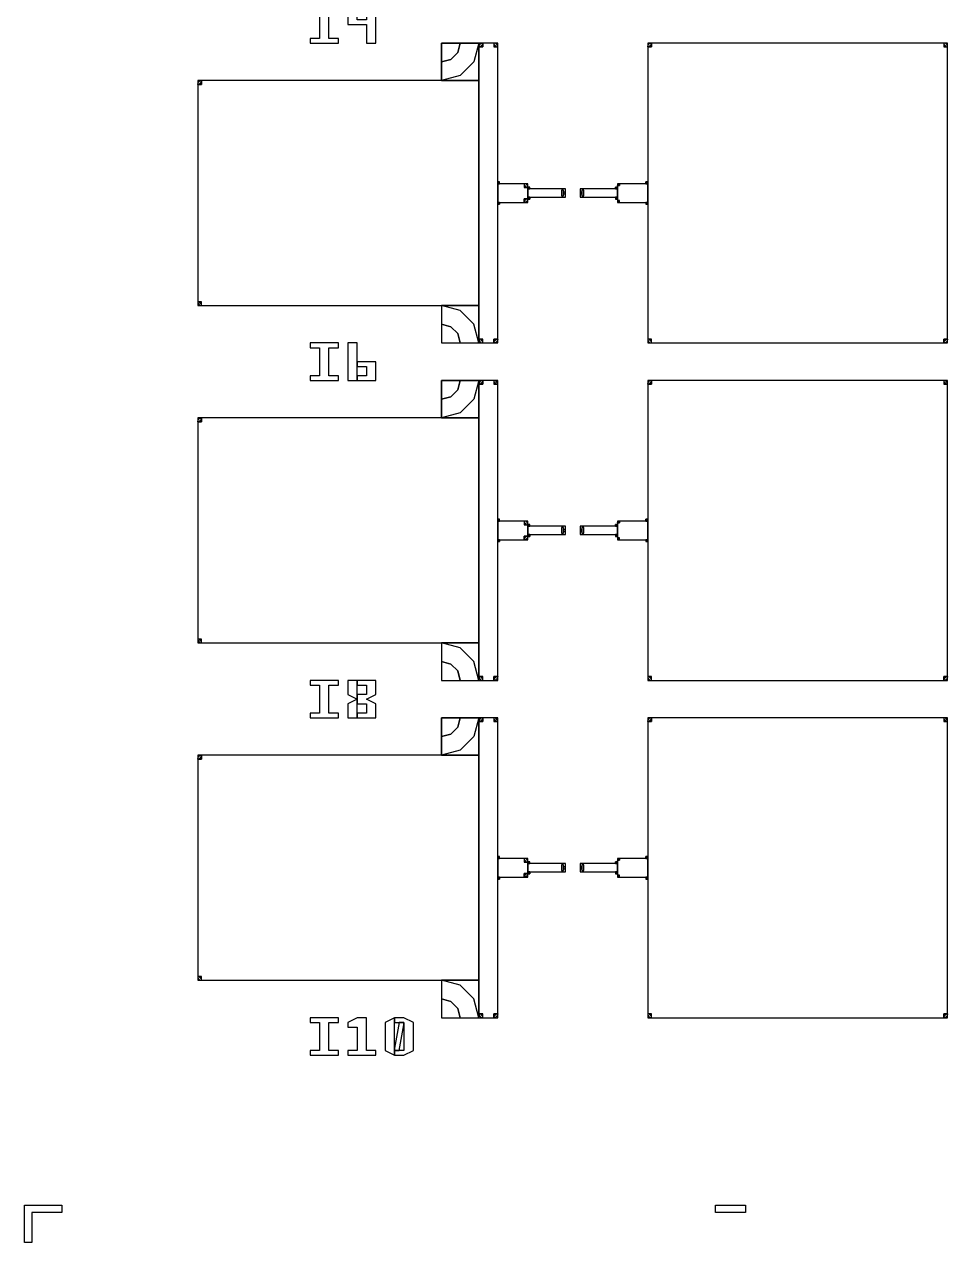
# Model space of a CAD drawing. Extents: x -100 to 5550, y -100 to 54200.
# Drawn here: x -100 to 2362, y 48300 to 51550 of the extents above; entities that cross this region are included whole.
import ezdxf

# ---------------------------------------------------------------- set-up
doc = ezdxf.new("R2010")
doc.units = 0

# ---------------------------------------------------------------- blocks, each defined once
blk = doc.blocks.new('I')
for points in [[(662.5, 51500), (737.5, 51500), (737.5, 51512.5), (712.5, 51512.5), (712.5, 51587.5), (737.5, 51587.5), (737.5, 51600), (662.5, 51600), (662.5, 51587.5), (687.5, 51587.5), (687.5, 51512.5), (662.5, 51512.5), (662.5, 51500), (662.5, 51500)], [(812.5, 51500), (837.5, 51500), (837.5, 51600), (812.5, 51600), (812.5, 51562.5), (787.5, 51562.5), (787.5, 51600), (762.5, 51600), (762.5, 51550), (812.5, 51550), (812.5, 51500), (812.5, 51500)], [(1112.5, 51400), (1112.5, 51500), (1012.5, 51500), (1012.5, 51400), (1112.5, 51400)], [(1112.5, 51500), (1099.1, 51450), (1062.5, 51413.4), (1012.5, 51400), (1012.5, 51450), (1037.5, 51456.7), (1055.8, 51475), (1062.5, 51500), (1112.5, 51500)], [(1062.5, 51500), (1055.8, 51475), (1037.5, 51456.7), (1012.5, 51450), (1012.5, 51500), (1012.5, 51500), (1012.5, 51500), (1012.5, 51500), (1062.5, 51500)], [(1162.5, 51500), (1112.5, 51500), (1112.5, 50700), (1162.5, 50700), (1162.5, 51500)], [(1112.5, 51500), (1112.5, 51490), (1122.5, 51490), (1122.5, 51500), (1112.5, 51500)], [(1112.5, 51490), (1113.8, 51495), (1117.5, 51498.7), (1122.5, 51500), (1122.5, 51495), (1120, 51494.3), (1118.2, 51492.5), (1117.5, 51490), (1112.5, 51490)], [(1117.5, 51490), (1118.2, 51492.5), (1120, 51494.3), (1122.5, 51495), (1122.5, 51490), (1122.5, 51490), (1122.5, 51490), (1122.5, 51490), (1117.5, 51490)], [(1152.5, 51500), (1152.5, 51490), (1162.5, 51490), (1162.5, 51500), (1152.5, 51500)], [(1162.5, 51490), (1161.2, 51495), (1157.5, 51498.7), (1152.5, 51500), (1152.5, 51495), (1155, 51494.3), (1156.8, 51492.5), (1157.5, 51490), (1162.5, 51490)], [(1157.5, 51490), (1156.8, 51492.5), (1155, 51494.3), (1152.5, 51495), (1152.5, 51490), (1152.5, 51490), (1152.5, 51490), (1152.5, 51490), (1157.5, 51490)], [(1562.5, 50700), (2362.5, 50700), (2362.5, 51500), (1562.5, 51500), (1562.5, 50700)], [(1562.5, 51500), (1562.5, 51490), (1572.5, 51490), (1572.5, 51500), (1562.5, 51500)], [(1562.5, 51490), (1563.8, 51495), (1567.5, 51498.7), (1572.5, 51500), (1572.5, 51495), (1570, 51494.3), (1568.2, 51492.5), (1567.5, 51490), (1562.5, 51490)], [(1567.5, 51490), (1568.2, 51492.5), (1570, 51494.3), (1572.5, 51495), (1572.5, 51490), (1572.5, 51490), (1572.5, 51490), (1572.5, 51490), (1567.5, 51490)], [(2352.5, 51500), (2352.5, 51490), (2362.5, 51490), (2362.5, 51500), (2352.5, 51500)], [(2362.5, 51490), (2361.2, 51495), (2357.5, 51498.7), (2352.5, 51500), (2352.5, 51495), (2355, 51494.3), (2356.8, 51492.5), (2357.5, 51490), (2362.5, 51490)], [(2357.5, 51490), (2356.8, 51492.5), (2355, 51494.3), (2352.5, 51495), (2352.5, 51490), (2352.5, 51490), (2352.5, 51490), (2352.5, 51490), (2357.5, 51490)], [(1112.5, 51400), (362.5, 51400), (362.5, 50800), (1112.5, 50800), (1112.5, 51400)], [(362.5, 51400), (362.5, 51390), (372.5, 51390), (372.5, 51400), (362.5, 51400)], [(362.5, 51390), (363.8, 51395), (367.5, 51398.7), (372.5, 51400), (372.5, 51395), (370, 51394.3), (368.2, 51392.5), (367.5, 51390), (362.5, 51390)], [(367.5, 51390), (368.2, 51392.5), (370, 51394.3), (372.5, 51395), (372.5, 51390), (372.5, 51390), (372.5, 51390), (372.5, 51390), (367.5, 51390)], [(1167.5, 51125), (1167.5, 51130), (1162.5, 51130), (1162.5, 51125), (1167.5, 51125)], [(1162.5, 51130), (1163.2, 51127.5), (1165, 51125.7), (1167.5, 51125), (1167.5, 51127.5), (1166.2, 51127.8), (1165.3, 51128.8), (1165, 51130), (1162.5, 51130)], [(1243, 51125), (1162.5, 51125), (1162.5, 51075), (1243, 51075), (1243, 51125)], [(1165, 51130), (1165.3, 51128.8), (1166.2, 51127.8), (1167.5, 51127.5), (1167.5, 51130), (1167.5, 51130), (1167.5, 51130), (1167.5, 51130), (1165, 51130)], [(1233, 51125), (1233, 51115), (1243, 51115), (1243, 51125), (1233, 51125)], [(1243, 51115), (1241.7, 51120), (1238, 51123.7), (1233, 51125), (1233, 51120), (1235.5, 51119.3), (1237.3, 51117.5), (1238, 51115), (1243, 51115)], [(1482, 51075), (1562.5, 51075), (1562.5, 51125), (1482, 51125), (1482, 51075)], [(1482, 51125), (1482, 51120), (1487, 51120), (1487, 51125), (1482, 51125)], [(1482, 51120), (1482.7, 51122.5), (1484.5, 51124.3), (1487, 51125), (1487, 51122.5), (1485.8, 51122.2), (1484.8, 51121.2), (1484.5, 51120), (1482, 51120)], [(1484.5, 51120), (1484.8, 51121.2), (1485.8, 51122.2), (1487, 51122.5), (1487, 51120), (1487, 51120), (1487, 51120), (1487, 51120), (1484.5, 51120)], [(1562.5, 51125), (1562.5, 51130), (1557.5, 51130), (1557.5, 51125), (1562.5, 51125)], [(1562.5, 51130), (1561.8, 51127.5), (1560, 51125.7), (1557.5, 51125), (1557.5, 51127.5), (1558.8, 51127.8), (1559.7, 51128.8), (1560, 51130), (1562.5, 51130)], [(1560, 51130), (1559.7, 51128.8), (1558.8, 51127.8), (1557.5, 51127.5), (1557.5, 51130), (1557.5, 51130), (1557.5, 51130), (1557.5, 51130), (1560, 51130)], [(1238, 51115), (1237.3, 51117.5), (1235.5, 51119.3), (1233, 51120), (1233, 51115), (1233, 51115), (1233, 51115), (1233, 51115), (1238, 51115)], [(1248, 51111), (1248, 51116), (1243, 51116), (1243, 51111), (1248, 51111)], [(1243, 51116), (1243.7, 51113.5), (1245.5, 51111.7), (1248, 51111), (1248, 51113.5), (1246.8, 51113.8), (1245.8, 51114.8), (1245.5, 51116), (1243, 51116)], [(1343, 51111), (1243, 51111), (1243, 51089), (1343, 51089), (1343, 51111)], [(1245.5, 51116), (1245.8, 51114.8), (1246.8, 51113.8), (1248, 51113.5), (1248, 51116), (1248, 51116), (1248, 51116), (1248, 51116), (1245.5, 51116)], [(1338, 51107.5), (1333, 51107.5), (1333, 51092.5), (1338, 51092.5), (1338, 51107.5)], [(1343, 51102.5), (1338, 51102.5), (1338, 51097.5), (1343, 51097.5), (1343, 51102.5)], [(1382, 51089), (1482, 51089), (1482, 51111), (1382, 51111), (1382, 51089)], [(1382, 51097.5), (1387, 51097.5), (1387, 51102.5), (1382, 51102.5), (1382, 51097.5)], [(1387, 51092.5), (1392, 51092.5), (1392, 51107.5), (1387, 51107.5), (1387, 51092.5)], [(1482, 51111), (1482, 51116), (1477, 51116), (1477, 51111), (1482, 51111)], [(1482, 51116), (1481.3, 51113.5), (1479.5, 51111.7), (1477, 51111), (1477, 51113.5), (1478.2, 51113.8), (1479.2, 51114.8), (1479.5, 51116), (1482, 51116)], [(1479.5, 51116), (1479.2, 51114.8), (1478.2, 51113.8), (1477, 51113.5), (1477, 51116), (1477, 51116), (1477, 51116), (1477, 51116), (1479.5, 51116)], [(1162.5, 51075), (1162.5, 51070), (1167.5, 51070), (1167.5, 51075), (1162.5, 51075)], [(1162.5, 51070), (1163.2, 51072.5), (1165, 51074.3), (1167.5, 51075), (1167.5, 51072.5), (1166.2, 51072.2), (1165.3, 51071.2), (1165, 51070), (1162.5, 51070)], [(1165, 51070), (1165.3, 51071.2), (1166.2, 51072.2), (1167.5, 51072.5), (1167.5, 51070), (1167.5, 51070), (1167.5, 51070), (1167.5, 51070), (1165, 51070)], [(1243, 51075), (1243, 51085), (1233, 51085), (1233, 51075), (1243, 51075)], [(1243, 51085), (1241.7, 51080), (1238, 51076.3), (1233, 51075), (1233, 51080), (1235.5, 51080.7), (1237.3, 51082.5), (1238, 51085), (1243, 51085)], [(1238, 51085), (1237.3, 51082.5), (1235.5, 51080.7), (1233, 51080), (1233, 51085), (1233, 51085), (1233, 51085), (1233, 51085), (1238, 51085)], [(1243, 51089), (1243, 51084), (1248, 51084), (1248, 51089), (1243, 51089)], [(1243, 51084), (1243.7, 51086.5), (1245.5, 51088.3), (1248, 51089), (1248, 51086.5), (1246.8, 51086.2), (1245.8, 51085.2), (1245.5, 51084), (1243, 51084)], [(1245.5, 51084), (1245.8, 51085.2), (1246.8, 51086.2), (1248, 51086.5), (1248, 51084), (1248, 51084), (1248, 51084), (1248, 51084), (1245.5, 51084)], [(1477, 51089), (1477, 51084), (1482, 51084), (1482, 51089), (1477, 51089)], [(1482, 51084), (1481.3, 51086.5), (1479.5, 51088.3), (1477, 51089), (1477, 51086.5), (1478.2, 51086.2), (1479.2, 51085.2), (1479.5, 51084), (1482, 51084)], [(1479.5, 51084), (1479.2, 51085.2), (1478.2, 51086.2), (1477, 51086.5), (1477, 51084), (1477, 51084), (1477, 51084), (1477, 51084), (1479.5, 51084)], [(1487, 51075), (1487, 51080), (1482, 51080), (1482, 51075), (1487, 51075)], [(1482, 51080), (1482.7, 51077.5), (1484.5, 51075.7), (1487, 51075), (1487, 51077.5), (1485.8, 51077.8), (1484.8, 51078.8), (1484.5, 51080), (1482, 51080)], [(1484.5, 51080), (1484.8, 51078.8), (1485.8, 51077.8), (1487, 51077.5), (1487, 51080), (1487, 51080), (1487, 51080), (1487, 51080), (1484.5, 51080)], [(1557.5, 51075), (1557.5, 51070), (1562.5, 51070), (1562.5, 51075), (1557.5, 51075)], [(1562.5, 51070), (1561.8, 51072.5), (1560, 51074.3), (1557.5, 51075), (1557.5, 51072.5), (1558.8, 51072.2), (1559.7, 51071.2), (1560, 51070), (1562.5, 51070)], [(1560, 51070), (1559.7, 51071.2), (1558.8, 51072.2), (1557.5, 51072.5), (1557.5, 51070), (1557.5, 51070), (1557.5, 51070), (1557.5, 51070), (1560, 51070)], [(372.5, 50800), (372.5, 50810), (362.5, 50810), (362.5, 50800), (372.5, 50800)], [(362.5, 50810), (363.8, 50805), (367.5, 50801.3), (372.5, 50800), (372.5, 50805), (370, 50805.7), (368.2, 50807.5), (367.5, 50810), (362.5, 50810)], [(367.5, 50810), (368.2, 50807.5), (370, 50805.7), (372.5, 50805), (372.5, 50810), (372.5, 50810), (372.5, 50810), (372.5, 50810), (367.5, 50810)], [(1012.5, 50800), (1012.5, 50700), (1112.5, 50700), (1112.5, 50800), (1012.5, 50800)], [(1112.5, 50700), (1099.1, 50750), (1062.5, 50786.6), (1012.5, 50800), (1012.5, 50750), (1037.5, 50743.3), (1055.8, 50725), (1062.5, 50700), (1112.5, 50700)], [(1062.5, 50700), (1055.8, 50725), (1037.5, 50743.3), (1012.5, 50750), (1012.5, 50700), (1012.5, 50700), (1012.5, 50700), (1012.5, 50700), (1062.5, 50700)], [(662.5, 50600), (737.5, 50600), (737.5, 50612.5), (712.5, 50612.5), (712.5, 50687.5), (737.5, 50687.5), (737.5, 50700), (662.5, 50700), (662.5, 50687.5), (687.5, 50687.5), (687.5, 50612.5), (662.5, 50612.5), (662.5, 50600), (662.5, 50600)], [(762.5, 50600), (787.5, 50600), (787.5, 50700), (762.5, 50700), (762.5, 50600)], [(1122.5, 50700), (1122.5, 50710), (1112.5, 50710), (1112.5, 50700), (1122.5, 50700)], [(1112.5, 50710), (1113.8, 50705), (1117.5, 50701.3), (1122.5, 50700), (1122.5, 50705), (1120, 50705.7), (1118.2, 50707.5), (1117.5, 50710), (1112.5, 50710)], [(1117.5, 50710), (1118.2, 50707.5), (1120, 50705.7), (1122.5, 50705), (1122.5, 50710), (1122.5, 50710), (1122.5, 50710), (1122.5, 50710), (1117.5, 50710)], [(1162.5, 50700), (1162.5, 50710), (1152.5, 50710), (1152.5, 50700), (1162.5, 50700)], [(1162.5, 50710), (1161.2, 50705), (1157.5, 50701.3), (1152.5, 50700), (1152.5, 50705), (1155, 50705.7), (1156.8, 50707.5), (1157.5, 50710), (1162.5, 50710)], [(1157.5, 50710), (1156.8, 50707.5), (1155, 50705.7), (1152.5, 50705), (1152.5, 50710), (1152.5, 50710), (1152.5, 50710), (1152.5, 50710), (1157.5, 50710)], [(1572.5, 50700), (1572.5, 50710), (1562.5, 50710), (1562.5, 50700), (1572.5, 50700)], [(1562.5, 50710), (1563.8, 50705), (1567.5, 50701.3), (1572.5, 50700), (1572.5, 50705), (1570, 50705.7), (1568.2, 50707.5), (1567.5, 50710), (1562.5, 50710)], [(1567.5, 50710), (1568.2, 50707.5), (1570, 50705.7), (1572.5, 50705), (1572.5, 50710), (1572.5, 50710), (1572.5, 50710), (1572.5, 50710), (1567.5, 50710)], [(2362.5, 50700), (2362.5, 50710), (2352.5, 50710), (2352.5, 50700), (2362.5, 50700)], [(2362.5, 50710), (2361.2, 50705), (2357.5, 50701.3), (2352.5, 50700), (2352.5, 50705), (2355, 50705.7), (2356.8, 50707.5), (2357.5, 50710), (2362.5, 50710)], [(2357.5, 50710), (2356.8, 50707.5), (2355, 50705.7), (2352.5, 50705), (2352.5, 50710), (2352.5, 50710), (2352.5, 50710), (2352.5, 50710), (2357.5, 50710)], [(787.5, 50600), (837.5, 50600), (837.5, 50650), (787.5, 50650), (787.5, 50637.5), (812.5, 50637.5), (812.5, 50612.5), (787.5, 50612.5), (787.5, 50600)], [(1112.5, 50500), (1112.5, 50600), (1012.5, 50600), (1012.5, 50500), (1112.5, 50500)], [(1112.5, 50600), (1099.1, 50550), (1062.5, 50513.4), (1012.5, 50500), (1012.5, 50550), (1037.5, 50556.7), (1055.8, 50575), (1062.5, 50600), (1112.5, 50600)], [(1062.5, 50600), (1055.8, 50575), (1037.5, 50556.7), (1012.5, 50550), (1012.5, 50600), (1012.5, 50600), (1012.5, 50600), (1012.5, 50600), (1062.5, 50600)], [(1162.5, 50600), (1112.5, 50600), (1112.5, 49800), (1162.5, 49800), (1162.5, 50600)], [(1112.5, 50600), (1112.5, 50590), (1122.5, 50590), (1122.5, 50600), (1112.5, 50600)], [(1112.5, 50590), (1113.8, 50595), (1117.5, 50598.7), (1122.5, 50600), (1122.5, 50595), (1120, 50594.3), (1118.2, 50592.5), (1117.5, 50590), (1112.5, 50590)], [(1117.5, 50590), (1118.2, 50592.5), (1120, 50594.3), (1122.5, 50595), (1122.5, 50590), (1122.5, 50590), (1122.5, 50590), (1122.5, 50590), (1117.5, 50590)], [(1152.5, 50600), (1152.5, 50590), (1162.5, 50590), (1162.5, 50600), (1152.5, 50600)], [(1162.5, 50590), (1161.2, 50595), (1157.5, 50598.7), (1152.5, 50600), (1152.5, 50595), (1155, 50594.3), (1156.8, 50592.5), (1157.5, 50590), (1162.5, 50590)], [(1157.5, 50590), (1156.8, 50592.5), (1155, 50594.3), (1152.5, 50595), (1152.5, 50590), (1152.5, 50590), (1152.5, 50590), (1152.5, 50590), (1157.5, 50590)], [(1562.5, 49800), (2362.5, 49800), (2362.5, 50600), (1562.5, 50600), (1562.5, 49800)], [(1562.5, 50600), (1562.5, 50590), (1572.5, 50590), (1572.5, 50600), (1562.5, 50600)], [(1562.5, 50590), (1563.8, 50595), (1567.5, 50598.7), (1572.5, 50600), (1572.5, 50595), (1570, 50594.3), (1568.2, 50592.5), (1567.5, 50590), (1562.5, 50590)], [(1567.5, 50590), (1568.2, 50592.5), (1570, 50594.3), (1572.5, 50595), (1572.5, 50590), (1572.5, 50590), (1572.5, 50590), (1572.5, 50590), (1567.5, 50590)], [(2352.5, 50600), (2352.5, 50590), (2362.5, 50590), (2362.5, 50600), (2352.5, 50600)], [(2362.5, 50590), (2361.2, 50595), (2357.5, 50598.7), (2352.5, 50600), (2352.5, 50595), (2355, 50594.3), (2356.8, 50592.5), (2357.5, 50590), (2362.5, 50590)], [(2357.5, 50590), (2356.8, 50592.5), (2355, 50594.3), (2352.5, 50595), (2352.5, 50590), (2352.5, 50590), (2352.5, 50590), (2352.5, 50590), (2357.5, 50590)], [(1112.5, 50500), (362.5, 50500), (362.5, 49900), (1112.5, 49900), (1112.5, 50500)], [(362.5, 50500), (362.5, 50490), (372.5, 50490), (372.5, 50500), (362.5, 50500)], [(362.5, 50490), (363.8, 50495), (367.5, 50498.7), (372.5, 50500), (372.5, 50495), (370, 50494.3), (368.2, 50492.5), (367.5, 50490), (362.5, 50490)], [(367.5, 50490), (368.2, 50492.5), (370, 50494.3), (372.5, 50495), (372.5, 50490), (372.5, 50490), (372.5, 50490), (372.5, 50490), (367.5, 50490)], [(1167.5, 50225), (1167.5, 50230), (1162.5, 50230), (1162.5, 50225), (1167.5, 50225)], [(1162.5, 50230), (1163.2, 50227.5), (1165, 50225.7), (1167.5, 50225), (1167.5, 50227.5), (1166.2, 50227.8), (1165.3, 50228.8), (1165, 50230), (1162.5, 50230)], [(1243, 50225), (1162.5, 50225), (1162.5, 50175), (1243, 50175), (1243, 50225)], [(1165, 50230), (1165.3, 50228.8), (1166.2, 50227.8), (1167.5, 50227.5), (1167.5, 50230), (1167.5, 50230), (1167.5, 50230), (1167.5, 50230), (1165, 50230)], [(1233, 50225), (1233, 50215), (1243, 50215), (1243, 50225), (1233, 50225)], [(1243, 50215), (1241.7, 50220), (1238, 50223.7), (1233, 50225), (1233, 50220), (1235.5, 50219.3), (1237.3, 50217.5), (1238, 50215), (1243, 50215)], [(1238, 50215), (1237.3, 50217.5), (1235.5, 50219.3), (1233, 50220), (1233, 50215), (1233, 50215), (1233, 50215), (1233, 50215), (1238, 50215)], [(1248, 50211), (1248, 50216), (1243, 50216), (1243, 50211), (1248, 50211)], [(1243, 50216), (1243.7, 50213.5), (1245.5, 50211.7), (1248, 50211), (1248, 50213.5), (1246.8, 50213.8), (1245.8, 50214.8), (1245.5, 50216), (1243, 50216)], [(1245.5, 50216), (1245.8, 50214.8), (1246.8, 50213.8), (1248, 50213.5), (1248, 50216), (1248, 50216), (1248, 50216), (1248, 50216), (1245.5, 50216)], [(1482, 50211), (1482, 50216), (1477, 50216), (1477, 50211), (1482, 50211)], [(1482, 50216), (1481.3, 50213.5), (1479.5, 50211.7), (1477, 50211), (1477, 50213.5), (1478.2, 50213.8), (1479.2, 50214.8), (1479.5, 50216), (1482, 50216)], [(1479.5, 50216), (1479.2, 50214.8), (1478.2, 50213.8), (1477, 50213.5), (1477, 50216), (1477, 50216), (1477, 50216), (1477, 50216), (1479.5, 50216)], [(1482, 50175), (1562.5, 50175), (1562.5, 50225), (1482, 50225), (1482, 50175)], [(1482, 50225), (1482, 50220), (1487, 50220), (1487, 50225), (1482, 50225)], [(1482, 50220), (1482.7, 50222.5), (1484.5, 50224.3), (1487, 50225), (1487, 50222.5), (1485.8, 50222.2), (1484.8, 50221.2), (1484.5, 50220), (1482, 50220)], [(1484.5, 50220), (1484.8, 50221.2), (1485.8, 50222.2), (1487, 50222.5), (1487, 50220), (1487, 50220), (1487, 50220), (1487, 50220), (1484.5, 50220)], [(1562.5, 50225), (1562.5, 50230), (1557.5, 50230), (1557.5, 50225), (1562.5, 50225)], [(1562.5, 50230), (1561.8, 50227.5), (1560, 50225.7), (1557.5, 50225), (1557.5, 50227.5), (1558.8, 50227.8), (1559.7, 50228.8), (1560, 50230), (1562.5, 50230)], [(1560, 50230), (1559.7, 50228.8), (1558.8, 50227.8), (1557.5, 50227.5), (1557.5, 50230), (1557.5, 50230), (1557.5, 50230), (1557.5, 50230), (1560, 50230)], [(1243, 50175), (1243, 50185), (1233, 50185), (1233, 50175), (1243, 50175)], [(1243, 50185), (1241.7, 50180), (1238, 50176.3), (1233, 50175), (1233, 50180), (1235.5, 50180.7), (1237.3, 50182.5), (1238, 50185), (1243, 50185)], [(1238, 50185), (1237.3, 50182.5), (1235.5, 50180.7), (1233, 50180), (1233, 50185), (1233, 50185), (1233, 50185), (1233, 50185), (1238, 50185)], [(1343, 50211), (1243, 50211), (1243, 50189), (1343, 50189), (1343, 50211)], [(1243, 50189), (1243, 50184), (1248, 50184), (1248, 50189), (1243, 50189)], [(1243, 50184), (1243.7, 50186.5), (1245.5, 50188.3), (1248, 50189), (1248, 50186.5), (1246.8, 50186.2), (1245.8, 50185.2), (1245.5, 50184), (1243, 50184)], [(1245.5, 50184), (1245.8, 50185.2), (1246.8, 50186.2), (1248, 50186.5), (1248, 50184), (1248, 50184), (1248, 50184), (1248, 50184), (1245.5, 50184)], [(1338, 50207.5), (1333, 50207.5), (1333, 50192.5), (1338, 50192.5), (1338, 50207.5)], [(1343, 50202.5), (1338, 50202.5), (1338, 50197.5), (1343, 50197.5), (1343, 50202.5)], [(1382, 50189), (1482, 50189), (1482, 50211), (1382, 50211), (1382, 50189)], [(1382, 50197.5), (1387, 50197.5), (1387, 50202.5), (1382, 50202.5), (1382, 50197.5)], [(1387, 50192.5), (1392, 50192.5), (1392, 50207.5), (1387, 50207.5), (1387, 50192.5)], [(1477, 50189), (1477, 50184), (1482, 50184), (1482, 50189), (1477, 50189)], [(1482, 50184), (1481.3, 50186.5), (1479.5, 50188.3), (1477, 50189), (1477, 50186.5), (1478.2, 50186.2), (1479.2, 50185.2), (1479.5, 50184), (1482, 50184)], [(1479.5, 50184), (1479.2, 50185.2), (1478.2, 50186.2), (1477, 50186.5), (1477, 50184), (1477, 50184), (1477, 50184), (1477, 50184), (1479.5, 50184)], [(1487, 50175), (1487, 50180), (1482, 50180), (1482, 50175), (1487, 50175)], [(1482, 50180), (1482.7, 50177.5), (1484.5, 50175.7), (1487, 50175), (1487, 50177.5), (1485.8, 50177.8), (1484.8, 50178.8), (1484.5, 50180), (1482, 50180)], [(1484.5, 50180), (1484.8, 50178.8), (1485.8, 50177.8), (1487, 50177.5), (1487, 50180), (1487, 50180), (1487, 50180), (1487, 50180), (1484.5, 50180)], [(1162.5, 50175), (1162.5, 50170), (1167.5, 50170), (1167.5, 50175), (1162.5, 50175)], [(1162.5, 50170), (1163.2, 50172.5), (1165, 50174.3), (1167.5, 50175), (1167.5, 50172.5), (1166.2, 50172.2), (1165.3, 50171.2), (1165, 50170), (1162.5, 50170)], [(1165, 50170), (1165.3, 50171.2), (1166.2, 50172.2), (1167.5, 50172.5), (1167.5, 50170), (1167.5, 50170), (1167.5, 50170), (1167.5, 50170), (1165, 50170)], [(1557.5, 50175), (1557.5, 50170), (1562.5, 50170), (1562.5, 50175), (1557.5, 50175)], [(1562.5, 50170), (1561.8, 50172.5), (1560, 50174.3), (1557.5, 50175), (1557.5, 50172.5), (1558.8, 50172.2), (1559.7, 50171.2), (1560, 50170), (1562.5, 50170)], [(1560, 50170), (1559.7, 50171.2), (1558.8, 50172.2), (1557.5, 50172.5), (1557.5, 50170), (1557.5, 50170), (1557.5, 50170), (1557.5, 50170), (1560, 50170)], [(372.5, 49900), (372.5, 49910), (362.5, 49910), (362.5, 49900), (372.5, 49900)], [(362.5, 49910), (363.8, 49905), (367.5, 49901.3), (372.5, 49900), (372.5, 49905), (370, 49905.7), (368.2, 49907.5), (367.5, 49910), (362.5, 49910)], [(367.5, 49910), (368.2, 49907.5), (370, 49905.7), (372.5, 49905), (372.5, 49910), (372.5, 49910), (372.5, 49910), (372.5, 49910), (367.5, 49910)], [(1012.5, 49900), (1012.5, 49800), (1112.5, 49800), (1112.5, 49900), (1012.5, 49900)], [(1112.5, 49800), (1099.1, 49850), (1062.5, 49886.6), (1012.5, 49900), (1012.5, 49850), (1037.5, 49843.3), (1055.8, 49825), (1062.5, 49800), (1112.5, 49800)], [(1062.5, 49800), (1055.8, 49825), (1037.5, 49843.3), (1012.5, 49850), (1012.5, 49800), (1012.5, 49800), (1012.5, 49800), (1012.5, 49800), (1062.5, 49800)], [(662.5, 49700), (737.5, 49700), (737.5, 49712.5), (712.5, 49712.5), (712.5, 49787.5), (737.5, 49787.5), (737.5, 49800), (662.5, 49800), (662.5, 49787.5), (687.5, 49787.5), (687.5, 49712.5), (662.5, 49712.5), (662.5, 49700), (662.5, 49700)], [(762.5, 49700), (787.5, 49700), (787.5, 49800), (762.5, 49800), (762.5, 49762.5), (787.5, 49750), (762.5, 49737.5), (762.5, 49700)], [(787.5, 49700), (837.5, 49700), (837.5, 49737.5), (812.5, 49750), (837.5, 49762.5), (837.5, 49800), (787.5, 49800), (787.5, 49787.5), (812.5, 49787.5), (812.5, 49762.5), (787.5, 49762.5), (787.5, 49737.5), (812.5, 49737.5), (812.5, 49712.5), (787.5, 49712.5), (787.5, 49700)], [(1122.5, 49800), (1122.5, 49810), (1112.5, 49810), (1112.5, 49800), (1122.5, 49800)], [(1112.5, 49810), (1113.8, 49805), (1117.5, 49801.3), (1122.5, 49800), (1122.5, 49805), (1120, 49805.7), (1118.2, 49807.5), (1117.5, 49810), (1112.5, 49810)], [(1117.5, 49810), (1118.2, 49807.5), (1120, 49805.7), (1122.5, 49805), (1122.5, 49810), (1122.5, 49810), (1122.5, 49810), (1122.5, 49810), (1117.5, 49810)], [(1162.5, 49800), (1162.5, 49810), (1152.5, 49810), (1152.5, 49800), (1162.5, 49800)], [(1162.5, 49810), (1161.2, 49805), (1157.5, 49801.3), (1152.5, 49800), (1152.5, 49805), (1155, 49805.7), (1156.8, 49807.5), (1157.5, 49810), (1162.5, 49810)], [(1157.5, 49810), (1156.8, 49807.5), (1155, 49805.7), (1152.5, 49805), (1152.5, 49810), (1152.5, 49810), (1152.5, 49810), (1152.5, 49810), (1157.5, 49810)], [(1572.5, 49800), (1572.5, 49810), (1562.5, 49810), (1562.5, 49800), (1572.5, 49800)], [(1562.5, 49810), (1563.8, 49805), (1567.5, 49801.3), (1572.5, 49800), (1572.5, 49805), (1570, 49805.7), (1568.2, 49807.5), (1567.5, 49810), (1562.5, 49810)], [(1567.5, 49810), (1568.2, 49807.5), (1570, 49805.7), (1572.5, 49805), (1572.5, 49810), (1572.5, 49810), (1572.5, 49810), (1572.5, 49810), (1567.5, 49810)], [(2362.5, 49800), (2362.5, 49810), (2352.5, 49810), (2352.5, 49800), (2362.5, 49800)], [(2362.5, 49810), (2361.2, 49805), (2357.5, 49801.3), (2352.5, 49800), (2352.5, 49805), (2355, 49805.7), (2356.8, 49807.5), (2357.5, 49810), (2362.5, 49810)], [(2357.5, 49810), (2356.8, 49807.5), (2355, 49805.7), (2352.5, 49805), (2352.5, 49810), (2352.5, 49810), (2352.5, 49810), (2352.5, 49810), (2357.5, 49810)], [(1112.5, 49600), (1112.5, 49700), (1012.5, 49700), (1012.5, 49600), (1112.5, 49600)], [(1112.5, 49700), (1099.1, 49650), (1062.5, 49613.4), (1012.5, 49600), (1012.5, 49650), (1037.5, 49656.7), (1055.8, 49675), (1062.5, 49700), (1112.5, 49700)], [(1062.5, 49700), (1055.8, 49675), (1037.5, 49656.7), (1012.5, 49650), (1012.5, 49700), (1012.5, 49700), (1012.5, 49700), (1012.5, 49700), (1062.5, 49700)], [(1162.5, 49700), (1112.5, 49700), (1112.5, 48900), (1162.5, 48900), (1162.5, 49700)], [(1112.5, 49700), (1112.5, 49690), (1122.5, 49690), (1122.5, 49700), (1112.5, 49700)], [(1112.5, 49690), (1113.8, 49695), (1117.5, 49698.7), (1122.5, 49700), (1122.5, 49695), (1120, 49694.3), (1118.2, 49692.5), (1117.5, 49690), (1112.5, 49690)], [(1117.5, 49690), (1118.2, 49692.5), (1120, 49694.3), (1122.5, 49695), (1122.5, 49690), (1122.5, 49690), (1122.5, 49690), (1122.5, 49690), (1117.5, 49690)], [(1152.5, 49700), (1152.5, 49690), (1162.5, 49690), (1162.5, 49700), (1152.5, 49700)], [(1162.5, 49690), (1161.2, 49695), (1157.5, 49698.7), (1152.5, 49700), (1152.5, 49695), (1155, 49694.3), (1156.8, 49692.5), (1157.5, 49690), (1162.5, 49690)], [(1157.5, 49690), (1156.8, 49692.5), (1155, 49694.3), (1152.5, 49695), (1152.5, 49690), (1152.5, 49690), (1152.5, 49690), (1152.5, 49690), (1157.5, 49690)], [(1562.5, 48900), (2362.5, 48900), (2362.5, 49700), (1562.5, 49700), (1562.5, 48900)], [(1562.5, 49700), (1562.5, 49690), (1572.5, 49690), (1572.5, 49700), (1562.5, 49700)], [(1562.5, 49690), (1563.8, 49695), (1567.5, 49698.7), (1572.5, 49700), (1572.5, 49695), (1570, 49694.3), (1568.2, 49692.5), (1567.5, 49690), (1562.5, 49690)], [(1567.5, 49690), (1568.2, 49692.5), (1570, 49694.3), (1572.5, 49695), (1572.5, 49690), (1572.5, 49690), (1572.5, 49690), (1572.5, 49690), (1567.5, 49690)], [(2352.5, 49700), (2352.5, 49690), (2362.5, 49690), (2362.5, 49700), (2352.5, 49700)], [(2362.5, 49690), (2361.2, 49695), (2357.5, 49698.7), (2352.5, 49700), (2352.5, 49695), (2355, 49694.3), (2356.8, 49692.5), (2357.5, 49690), (2362.5, 49690)], [(2357.5, 49690), (2356.8, 49692.5), (2355, 49694.3), (2352.5, 49695), (2352.5, 49690), (2352.5, 49690), (2352.5, 49690), (2352.5, 49690), (2357.5, 49690)], [(1112.5, 49600), (362.5, 49600), (362.5, 49000), (1112.5, 49000), (1112.5, 49600)], [(362.5, 49600), (362.5, 49590), (372.5, 49590), (372.5, 49600), (362.5, 49600)], [(362.5, 49590), (363.8, 49595), (367.5, 49598.7), (372.5, 49600), (372.5, 49595), (370, 49594.3), (368.2, 49592.5), (367.5, 49590), (362.5, 49590)], [(367.5, 49590), (368.2, 49592.5), (370, 49594.3), (372.5, 49595), (372.5, 49590), (372.5, 49590), (372.5, 49590), (372.5, 49590), (367.5, 49590)], [(1167.5, 49325), (1167.5, 49330), (1162.5, 49330), (1162.5, 49325), (1167.5, 49325)], [(1162.5, 49330), (1163.2, 49327.5), (1165, 49325.7), (1167.5, 49325), (1167.5, 49327.5), (1166.2, 49327.8), (1165.3, 49328.8), (1165, 49330), (1162.5, 49330)], [(1243, 49325), (1162.5, 49325), (1162.5, 49275), (1243, 49275), (1243, 49325)], [(1165, 49330), (1165.3, 49328.8), (1166.2, 49327.8), (1167.5, 49327.5), (1167.5, 49330), (1167.5, 49330), (1167.5, 49330), (1167.5, 49330), (1165, 49330)], [(1233, 49325), (1233, 49315), (1243, 49315), (1243, 49325), (1233, 49325)], [(1243, 49315), (1241.7, 49320), (1238, 49323.7), (1233, 49325), (1233, 49320), (1235.5, 49319.3), (1237.3, 49317.5), (1238, 49315), (1243, 49315)], [(1238, 49315), (1237.3, 49317.5), (1235.5, 49319.3), (1233, 49320), (1233, 49315), (1233, 49315), (1233, 49315), (1233, 49315), (1238, 49315)], [(1248, 49311), (1248, 49316), (1243, 49316), (1243, 49311), (1248, 49311)], [(1243, 49316), (1243.7, 49313.5), (1245.5, 49311.7), (1248, 49311), (1248, 49313.5), (1246.8, 49313.8), (1245.8, 49314.8), (1245.5, 49316), (1243, 49316)], [(1343, 49311), (1243, 49311), (1243, 49289), (1343, 49289), (1343, 49311)], [(1245.5, 49316), (1245.8, 49314.8), (1246.8, 49313.8), (1248, 49313.5), (1248, 49316), (1248, 49316), (1248, 49316), (1248, 49316), (1245.5, 49316)], [(1338, 49307.5), (1333, 49307.5), (1333, 49292.5), (1338, 49292.5), (1338, 49307.5)], [(1343, 49302.5), (1338, 49302.5), (1338, 49297.5), (1343, 49297.5), (1343, 49302.5)], [(1382, 49289), (1482, 49289), (1482, 49311), (1382, 49311), (1382, 49289)], [(1382, 49297.5), (1387, 49297.5), (1387, 49302.5), (1382, 49302.5), (1382, 49297.5)], [(1387, 49292.5), (1392, 49292.5), (1392, 49307.5), (1387, 49307.5), (1387, 49292.5)], [(1482, 49311), (1482, 49316), (1477, 49316), (1477, 49311), (1482, 49311)], [(1482, 49316), (1481.3, 49313.5), (1479.5, 49311.7), (1477, 49311), (1477, 49313.5), (1478.2, 49313.8), (1479.2, 49314.8), (1479.5, 49316), (1482, 49316)], [(1479.5, 49316), (1479.2, 49314.8), (1478.2, 49313.8), (1477, 49313.5), (1477, 49316), (1477, 49316), (1477, 49316), (1477, 49316), (1479.5, 49316)], [(1482, 49275), (1562.5, 49275), (1562.5, 49325), (1482, 49325), (1482, 49275)], [(1482, 49325), (1482, 49320), (1487, 49320), (1487, 49325), (1482, 49325)], [(1482, 49320), (1482.7, 49322.5), (1484.5, 49324.3), (1487, 49325), (1487, 49322.5), (1485.8, 49322.2), (1484.8, 49321.2), (1484.5, 49320), (1482, 49320)], [(1484.5, 49320), (1484.8, 49321.2), (1485.8, 49322.2), (1487, 49322.5), (1487, 49320), (1487, 49320), (1487, 49320), (1487, 49320), (1484.5, 49320)], [(1562.5, 49325), (1562.5, 49330), (1557.5, 49330), (1557.5, 49325), (1562.5, 49325)], [(1562.5, 49330), (1561.8, 49327.5), (1560, 49325.7), (1557.5, 49325), (1557.5, 49327.5), (1558.8, 49327.8), (1559.7, 49328.8), (1560, 49330), (1562.5, 49330)], [(1560, 49330), (1559.7, 49328.8), (1558.8, 49327.8), (1557.5, 49327.5), (1557.5, 49330), (1557.5, 49330), (1557.5, 49330), (1557.5, 49330), (1560, 49330)], [(1162.5, 49275), (1162.5, 49270), (1167.5, 49270), (1167.5, 49275), (1162.5, 49275)], [(1162.5, 49270), (1163.2, 49272.5), (1165, 49274.3), (1167.5, 49275), (1167.5, 49272.5), (1166.2, 49272.2), (1165.3, 49271.2), (1165, 49270), (1162.5, 49270)], [(1165, 49270), (1165.3, 49271.2), (1166.2, 49272.2), (1167.5, 49272.5), (1167.5, 49270), (1167.5, 49270), (1167.5, 49270), (1167.5, 49270), (1165, 49270)], [(1243, 49275), (1243, 49285), (1233, 49285), (1233, 49275), (1243, 49275)], [(1243, 49285), (1241.7, 49280), (1238, 49276.3), (1233, 49275), (1233, 49280), (1235.5, 49280.7), (1237.3, 49282.5), (1238, 49285), (1243, 49285)], [(1238, 49285), (1237.3, 49282.5), (1235.5, 49280.7), (1233, 49280), (1233, 49285), (1233, 49285), (1233, 49285), (1233, 49285), (1238, 49285)], [(1243, 49289), (1243, 49284), (1248, 49284), (1248, 49289), (1243, 49289)], [(1243, 49284), (1243.7, 49286.5), (1245.5, 49288.3), (1248, 49289), (1248, 49286.5), (1246.8, 49286.2), (1245.8, 49285.2), (1245.5, 49284), (1243, 49284)], [(1245.5, 49284), (1245.8, 49285.2), (1246.8, 49286.2), (1248, 49286.5), (1248, 49284), (1248, 49284), (1248, 49284), (1248, 49284), (1245.5, 49284)], [(1477, 49289), (1477, 49284), (1482, 49284), (1482, 49289), (1477, 49289)], [(1482, 49284), (1481.3, 49286.5), (1479.5, 49288.3), (1477, 49289), (1477, 49286.5), (1478.2, 49286.2), (1479.2, 49285.2), (1479.5, 49284), (1482, 49284)], [(1479.5, 49284), (1479.2, 49285.2), (1478.2, 49286.2), (1477, 49286.5), (1477, 49284), (1477, 49284), (1477, 49284), (1477, 49284), (1479.5, 49284)], [(1487, 49275), (1487, 49280), (1482, 49280), (1482, 49275), (1487, 49275)], [(1482, 49280), (1482.7, 49277.5), (1484.5, 49275.7), (1487, 49275), (1487, 49277.5), (1485.8, 49277.8), (1484.8, 49278.8), (1484.5, 49280), (1482, 49280)], [(1484.5, 49280), (1484.8, 49278.8), (1485.8, 49277.8), (1487, 49277.5), (1487, 49280), (1487, 49280), (1487, 49280), (1487, 49280), (1484.5, 49280)], [(1557.5, 49275), (1557.5, 49270), (1562.5, 49270), (1562.5, 49275), (1557.5, 49275)], [(1562.5, 49270), (1561.8, 49272.5), (1560, 49274.3), (1557.5, 49275), (1557.5, 49272.5), (1558.8, 49272.2), (1559.7, 49271.2), (1560, 49270), (1562.5, 49270)], [(1560, 49270), (1559.7, 49271.2), (1558.8, 49272.2), (1557.5, 49272.5), (1557.5, 49270), (1557.5, 49270), (1557.5, 49270), (1557.5, 49270), (1560, 49270)], [(372.5, 49000), (372.5, 49010), (362.5, 49010), (362.5, 49000), (372.5, 49000)], [(362.5, 49010), (363.8, 49005), (367.5, 49001.3), (372.5, 49000), (372.5, 49005), (370, 49005.7), (368.2, 49007.5), (367.5, 49010), (362.5, 49010)], [(367.5, 49010), (368.2, 49007.5), (370, 49005.7), (372.5, 49005), (372.5, 49010), (372.5, 49010), (372.5, 49010), (372.5, 49010), (367.5, 49010)], [(1012.5, 49000), (1012.5, 48900), (1112.5, 48900), (1112.5, 49000), (1012.5, 49000)], [(1112.5, 48900), (1099.1, 48950), (1062.5, 48986.6), (1012.5, 49000), (1012.5, 48950), (1037.5, 48943.3), (1055.8, 48925), (1062.5, 48900), (1112.5, 48900)], [(1062.5, 48900), (1055.8, 48925), (1037.5, 48943.3), (1012.5, 48950), (1012.5, 48900), (1012.5, 48900), (1012.5, 48900), (1012.5, 48900), (1062.5, 48900)], [(662.5, 48800), (737.5, 48800), (737.5, 48812.5), (712.5, 48812.5), (712.5, 48887.5), (737.5, 48887.5), (737.5, 48900), (662.5, 48900), (662.5, 48887.5), (687.5, 48887.5), (687.5, 48812.5), (662.5, 48812.5), (662.5, 48800), (662.5, 48800)], [(762.5, 48800), (837.5, 48800), (837.5, 48812.5), (812.5, 48812.5), (812.5, 48900), (787.5, 48900), (762.5, 48887.5), (762.5, 48875), (787.5, 48875), (787.5, 48812.5), (762.5, 48812.5), (762.5, 48800), (762.5, 48800)], [(862.5, 48812.5), (887.5, 48800), (887.5, 48900), (862.5, 48887.5), (862.5, 48812.5)], [(887.5, 48800), (912.5, 48800), (937.5, 48812.5), (937.5, 48887.5), (912.5, 48900), (887.5, 48900), (887.5, 48887.5), (912.5, 48887.5), (912.5, 48812.5), (887.5, 48812.5), (887.5, 48800)], [(887.5, 48812.5), (900, 48812.5), (912.5, 48881.2), (912.5, 48887.5), (900, 48887.5), (887.5, 48818.8), (887.5, 48812.5)], [(1122.5, 48900), (1122.5, 48910), (1112.5, 48910), (1112.5, 48900), (1122.5, 48900)], [(1112.5, 48910), (1113.8, 48905), (1117.5, 48901.3), (1122.5, 48900), (1122.5, 48905), (1120, 48905.7), (1118.2, 48907.5), (1117.5, 48910), (1112.5, 48910)], [(1117.5, 48910), (1118.2, 48907.5), (1120, 48905.7), (1122.5, 48905), (1122.5, 48910), (1122.5, 48910), (1122.5, 48910), (1122.5, 48910), (1117.5, 48910)], [(1162.5, 48900), (1162.5, 48910), (1152.5, 48910), (1152.5, 48900), (1162.5, 48900)], [(1162.5, 48910), (1161.2, 48905), (1157.5, 48901.3), (1152.5, 48900), (1152.5, 48905), (1155, 48905.7), (1156.8, 48907.5), (1157.5, 48910), (1162.5, 48910)], [(1157.5, 48910), (1156.8, 48907.5), (1155, 48905.7), (1152.5, 48905), (1152.5, 48910), (1152.5, 48910), (1152.5, 48910), (1152.5, 48910), (1157.5, 48910)], [(1572.5, 48900), (1572.5, 48910), (1562.5, 48910), (1562.5, 48900), (1572.5, 48900)], [(1562.5, 48910), (1563.8, 48905), (1567.5, 48901.3), (1572.5, 48900), (1572.5, 48905), (1570, 48905.7), (1568.2, 48907.5), (1567.5, 48910), (1562.5, 48910)], [(1567.5, 48910), (1568.2, 48907.5), (1570, 48905.7), (1572.5, 48905), (1572.5, 48910), (1572.5, 48910), (1572.5, 48910), (1572.5, 48910), (1567.5, 48910)], [(2362.5, 48900), (2362.5, 48910), (2352.5, 48910), (2352.5, 48900), (2362.5, 48900)], [(2362.5, 48910), (2361.2, 48905), (2357.5, 48901.3), (2352.5, 48900), (2352.5, 48905), (2355, 48905.7), (2356.8, 48907.5), (2357.5, 48910), (2362.5, 48910)], [(2357.5, 48910), (2356.8, 48907.5), (2355, 48905.7), (2352.5, 48905), (2352.5, 48910), (2352.5, 48910), (2352.5, 48910), (2352.5, 48910), (2357.5, 48910)], [(-100, 48400), (0, 48400), (0, 48380), (-80, 48380), (-80, 48300), (-100, 48300), (-100, 48400)], [(1743.3, 48400), (1823.3, 48400), (1823.3, 48380), (1743.3, 48380), (1743.3, 48400)]]:
    blk.add_lwpolyline(points)

msp = doc.modelspace()

# ---------------------------------------------------------------- block references
msp.add_blockref('I', (0, 0))

doc.saveas('drawing.dxf')
